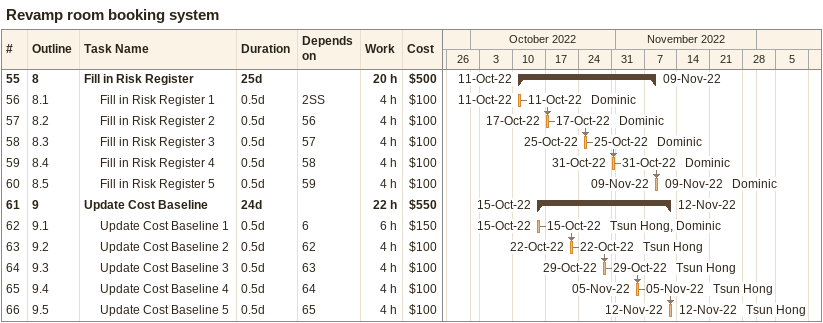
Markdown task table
Revamp room booking system

| ID | WBS | Task | Duration | Start | Finish | Predecessors | Resources | Work (h) | Cost ($) |
|---|---|---|---|---|---|---|---|---|---|
| 55 | 8 | **Fill in Risk Register** | 25d | 2022-10-11 | 2022-11-09 |  |  | 20 | 500 |
| 56 | 8.1 | Fill in Risk Register 1 | 0.5d | 2022-10-11 | 2022-10-11 | 2SS | Dominic | 4 | 100 |
| 57 | 8.2 | Fill in Risk Register 2 | 0.5d | 2022-10-17 | 2022-10-17 | 56 | Dominic | 4 | 100 |
| 58 | 8.3 | Fill in Risk Register 3 | 0.5d | 2022-10-25 | 2022-10-25 | 57 | Dominic | 4 | 100 |
| 59 | 8.4 | Fill in Risk Register 4 | 0.5d | 2022-10-31 | 2022-10-31 | 58 | Dominic | 4 | 100 |
| 60 | 8.5 | Fill in Risk Register 5 | 0.5d | 2022-11-09 | 2022-11-09 | 59 | Dominic | 4 | 100 |
| 61 | 9 | **Update Cost Baseline** | 24d | 2022-10-15 | 2022-11-12 |  |  | 22 | 550 |
| 62 | 9.1 | Update Cost Baseline 1 | 0.5d | 2022-10-15 | 2022-10-15 | 6 | Tsun Hong, Dominic | 6 | 150 |
| 63 | 9.2 | Update Cost Baseline 2 | 0.5d | 2022-10-22 | 2022-10-22 | 62 | Tsun Hong | 4 | 100 |
| 64 | 9.3 | Update Cost Baseline 3 | 0.5d | 2022-10-29 | 2022-10-29 | 63 | Tsun Hong | 4 | 100 |
| 65 | 9.4 | Update Cost Baseline 4 | 0.5d | 2022-11-05 | 2022-11-05 | 64 | Tsun Hong | 4 | 100 |
| 66 | 9.5 | Update Cost Baseline 5 | 0.5d | 2022-11-12 | 2022-11-12 | 65 | Tsun Hong | 4 | 100 |
